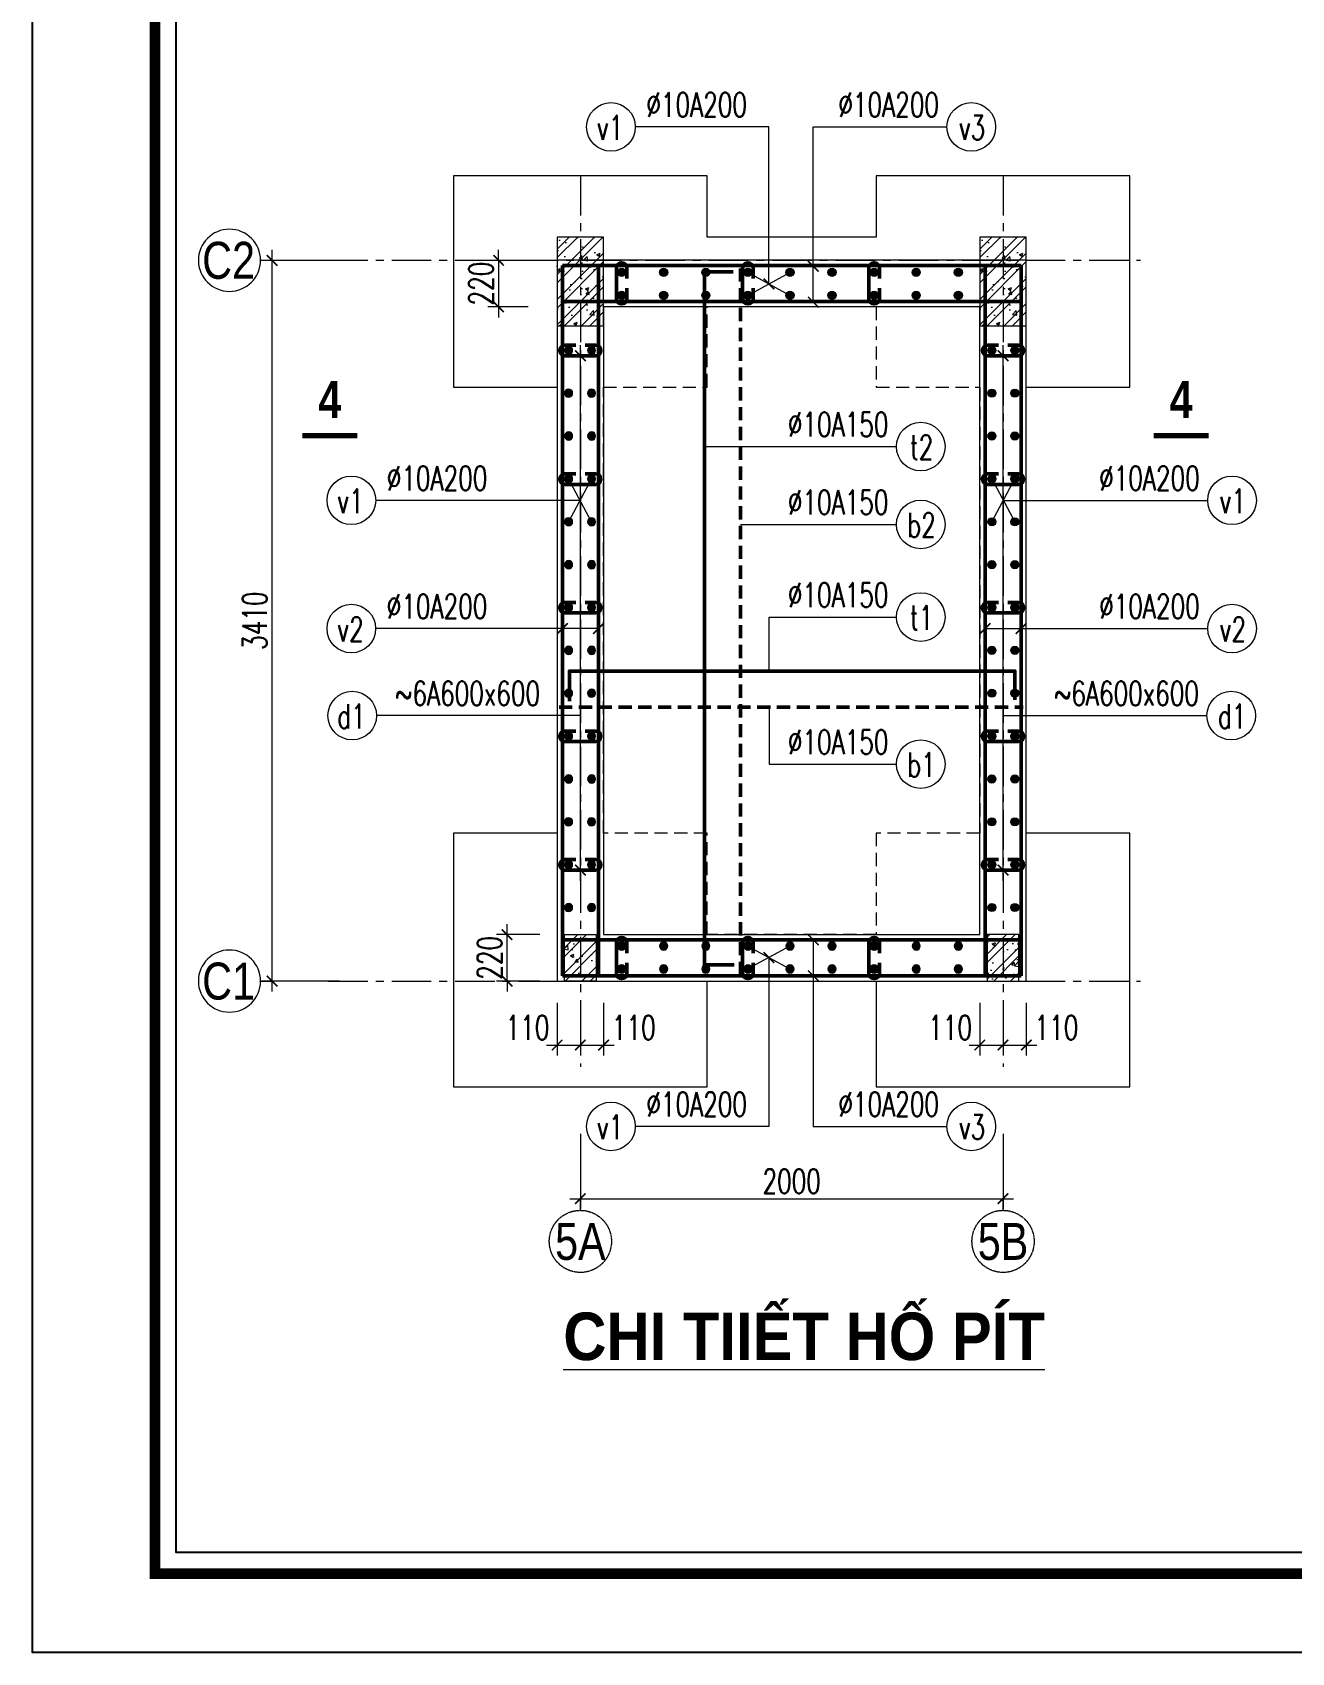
# Model space of a CAD drawing. Header units: millimetres. Extents: x 61738 to 439738, y 60858 to 151243.
# Drawn here: x 61738 to 73655, y 84100 to 99431 of the extents above; entities that cross this region are included whole.
import ezdxf
from ezdxf.enums import TextEntityAlignment as Align

# ---------------------------------------------------------------- set-up
doc = ezdxf.new("R2010")
doc.units = ezdxf.units.MM
doc.linetypes.add('CENTER', pattern=[2, 1.25, -0.25, 0.25, -0.25])
doc.linetypes.add('HIDDEN', pattern=[0.375, 0.25, -0.125])
for name, color, linetype, lineweight in [('1-THEP1', 1, 'Continuous', 50), ('10-TEXT', 4, 'Continuous', 15), ('2-THEP2', 6, 'Continuous', 50), ('3-THAY', 7, 'Continuous', 18), ('5-DUT', 2, 'HIDDEN', 15), ('6-TRUC', 8, 'CENTER', 9), ('7-HATCH', 8, 'Continuous', 13), ('8-DIM', 8, 'Continuous', 15), ('9-SO HIEU', 8, 'Continuous', 15), ('TEXT', 7, 'Continuous', 25)]:
    doc.layers.add(name, color=color, linetype=linetype, lineweight=lineweight)
for name, color, linetype in [('Khungbo', 32, 'Continuous'), ('KICHTHUOC', 8, 'Continuous'), ('TEXT-Ghi chu', 7, 'Continuous')]:
    doc.layers.add(name, color=color, linetype=linetype)
doc.styles.add('A3 - Text 3.5', font='VnArialH.TTF', dxfattribs={"width": 0.8, "height": 350})
doc.styles.add('A3 - Text 4.5', font='VnArialH-Bold.TTF', dxfattribs={"width": 0.9, "height": 450})
doc.styles.add('A3-Text 2.3', font='vnsimli.shx', dxfattribs={"width": 0.7, "height": 230, "bigfont": 'vn.shx'})
doc.styles.add('A3-Text 3.5', font='VnArialH-Bold.TTF', dxfattribs={"width": 0.8, "height": 350})
doc.styles.add('S1', font='vnsimli.shx', dxfattribs={"width": 0.75})
doc.styles.add('T2', font='VnArialH.TTF', dxfattribs={"width": 0.8})
doc.dimstyles.new('A3-1-100', dxfattribs={"dimtxt": 200, "dimasz": 120, "dimexe": 100, "dimexo": 0, "dimgap": 50, "dimtad": 1, "dimdec": 0, "dimdsep": 49, "dimtxsty": 'A3-Text 2.3', "dimblk": 'ARCHTICK', "dimcen": 10, "dimdle": 100, "dimclrd": 8, "dimclre": 8, "dimclrt": 2, "dimadec": 0, "dimazin": 2, "dimtfac": 1, "dimtdec": 0, "dimtix": 1, "dimtmove": 1, "dimatfit": 3, "dimldrblk": 'DOT', "dimfxl": 1, "dimtolj": 1, "dimtzin": 0, "dimlwd": -1, "dimlwe": -1, "dimarcsym": 0})
doc.dimstyles.new('A3-1-100x2', dxfattribs={"dimtxt": 200, "dimasz": 120, "dimexe": 100, "dimexo": 0, "dimgap": 50, "dimtad": 1, "dimdec": 0, "dimlfac": 0.5, "dimdsep": 49, "dimtxsty": 'A3-Text 2.3', "dimblk": 'ARCHTICK', "dimcen": 10, "dimdle": 100, "dimclrd": 8, "dimclre": 8, "dimclrt": 2, "dimadec": 0, "dimazin": 2, "dimtfac": 1, "dimtdec": 0, "dimtix": 1, "dimtmove": 1, "dimatfit": 3, "dimldrblk": 'DOT', "dimfxl": 1, "dimtolj": 1, "dimtzin": 0, "dimlwd": -1, "dimlwe": -1, "dimarcsym": 0})
pattern_1 = [(45, (-89081.71, 23688.5), (-119.32427, 119.32427), []), (45, (-89002.16, 23688.5), (-119.32427, 119.32427), []), (50, (-89081.71, 23688.5), (322.7671, -28.23846), [33.75, -371.25]), (355, (-89081.7, 23688.5), (-62.4381, 338.48646), [27, -297]), (100.4514, (-89054.82, 23686.15), (260.3292, 310.2478), [28.6831, -315.51395]), (46.1842, (-89081.7, 23778.5), (480.2585, -74.4836), [50.625, -556.875]), (96.6356, (-89041.7, 23772.3), (420.5982, 438.353), [43.0246, -473.2708]), (351.1842, (-89081.7, 23778.5), (420.5979, 438.3534), [40.5, -445.5]), (21, (-89036.71, 23756), (268.60817, -181.1785), [33.75, -371.25]), (326, (-89036.7, 23756), (109.4919, 326.3175), [27, -297]), (71.4514, (-89014.33, 23740.9), (378.1002, 145.1387), [28.6831, -315.51395]), (37.5, (-89081.71, 23688.5), (5.471935, 149.802234), [0, -293.4, 0, -301.5, 0, -298.125]), (7.5, (-89081.71, 23688.5), (118.38129, 177.48527), [0, -171.9, 0, -286.65, 0, -113.625]), (327.5, (-89182.06, 23688.5), (240.2201, -10.14969), [0, -112.5, 0, -351, 0, -465.75]), (317.5, (-89227.06, 23688.5), (262.43378, 45.04724), [0, -146.25, 0, -233.1, 0, -330.75])]

# ---------------------------------------------------------------- blocks, each defined once
blk = doc.blocks.new('CDS12')
at = {"layer": 'Defpoints'}
blk.add_lwpolyline([(91835, 363353), (49835, 363353), (49835, 393053), (91835, 393053)], close=True, dxfattribs=at)
at = {"layer": 'Khungbo', "color": 1, "const_width": 100}
blk.add_lwpolyline([(91094, 364100), (50996, 364100), (50996, 392312), (91094, 392312)], close=True, dxfattribs=at)
at = {"layer": 'Khungbo', "color": 1}
blk.add_lwpolyline([(90894, 364300), (51196, 364300), (51196, 392112), (90894, 392112)], close=True, dxfattribs=at)
blk = doc.blocks.new('DK THEP')
at = {"layer": '7-HATCH'}
h = blk.add_hatch(color=1, dxfattribs=at)
edge = h.paths.add_edge_path()
edge.add_arc((0, 0), 36.1, 0, 360)
at = {"layer": '7-HATCH', "color": 0}
blk.add_circle((0, 0), 36.1, dxfattribs=at)
blk = doc.blocks.new('_ArchTick')
at = {"color": 0, "linetype": 'ByBlock', "const_width": 0.15}
blk.add_lwpolyline([(-0.5, -0.5), (0.5, 0.5)], dxfattribs=at)
blk = doc.blocks.new('*D567')
at = {"layer": '8-DIM', "color": 8, "linetype": 'ByBlock', "ltscale": 500, "transparency": 16777216}
blk.add_line((70924, 91404), (70924, 96471), dxfattribs=at)
at = {"layer": '8-DIM', "color": 8, "ltscale": 500, "transparency": 16777216}
for p, q in [((70883, 96371), (71024, 96371)), ((70883, 91504), (71024, 91504))]:
    blk.add_line(p, q, dxfattribs=at)
at = {"layer": 'Defpoints', "color": 0, "ltscale": 500, "transparency": 16777216}
for p in [(70883, 96371), (70924, 96371), (70883, 91504)]:
    blk.add_point(p, dxfattribs=at)
at = {"layer": '8-DIM', "color": 8, "ltscale": 500, "transparency": 16777216, "xscale": 100, "yscale": 100, "zscale": 100}
for p, rotation in [((70924, 96371), 90), ((70924, 91504), 270)]:
    blk.add_blockref('_ArchTick', p, dxfattribs=dict(at, rotation=rotation))
blk = doc.blocks.new('*D568')
at = {"layer": '8-DIM', "color": 8, "linetype": 'ByBlock', "ltscale": 500, "transparency": 16777216}
blk.add_line((66924, 91404), (66924, 96471), dxfattribs=at)
at = {"layer": '8-DIM', "color": 8, "ltscale": 500, "transparency": 16777216}
for p, q in [((66966, 96371), (66824, 96371)), ((66966, 91504), (66824, 91504))]:
    blk.add_line(p, q, dxfattribs=at)
at = {"layer": 'Defpoints', "color": 0, "ltscale": 500, "transparency": 16777216}
for p in [(66924, 96371), (66966, 96371), (66966, 91504)]:
    blk.add_point(p, dxfattribs=at)
at = {"layer": '8-DIM', "color": 8, "ltscale": 500, "transparency": 16777216, "xscale": 100, "yscale": 100, "zscale": 100}
for p, rotation in [((66924, 96371), 90), ((66924, 91504), 270)]:
    blk.add_blockref('_ArchTick', p, dxfattribs=dict(at, rotation=rotation))
blk = doc.blocks.new('*D569')
at = {"layer": '8-DIM', "color": 8, "linetype": 'ByBlock', "ltscale": 500, "transparency": 16777216}
blk.add_line((64007, 90354), (64007, 97374), dxfattribs=at)
at = {"layer": '8-DIM', "color": 8, "ltscale": 500, "transparency": 16777216}
for p, q in [((64641, 97274), (63907, 97274)), ((64641, 90454), (63907, 90454))]:
    blk.add_line(p, q, dxfattribs=at)
at = {"layer": 'Defpoints', "color": 0, "ltscale": 500, "transparency": 16777216}
for p in [(64007, 97274), (64641, 97274), (64641, 90454)]:
    blk.add_point(p, dxfattribs=at)
at = {"layer": '8-DIM', "color": 8, "ltscale": 500, "transparency": 16777216, "xscale": 100, "yscale": 100, "zscale": 100}
for p, rotation in [((64007, 97274), 90), ((64007, 90454), 270)]:
    blk.add_blockref('_ArchTick', p, dxfattribs=dict(at, rotation=rotation))
at = {"layer": '8-DIM', "color": 2, "ltscale": 500, "transparency": 16777216, "insert": (63842, 93864), "char_height": 230, "attachment_point": 5, "rotation": 90, "style": 'A3-Text 2.3'}
blk.add_mtext('\\A1;3410', dxfattribs=at)
blk = doc.blocks.new('*D570')
at = {"layer": '8-DIM', "color": 8, "ltscale": 500, "transparency": 16777216}
for p, q in [((66924, 89010), (66924, 88295)), ((70924, 89010), (70924, 88295))]:
    blk.add_line(p, q, dxfattribs=at)
at = {"layer": '8-DIM', "color": 8, "linetype": 'ByBlock', "ltscale": 500, "transparency": 16777216}
blk.add_line((66824, 88395), (71024, 88395), dxfattribs=at)
at = {"layer": 'Defpoints', "color": 0, "ltscale": 500, "transparency": 16777216}
for p in [(66924, 89010), (70924, 89010), (70924, 88395)]:
    blk.add_point(p, dxfattribs=at)
at = {"layer": '8-DIM', "color": 8, "ltscale": 500, "transparency": 16777216, "xscale": 100, "yscale": 100, "zscale": 100, "rotation": 180}
blk.add_blockref('_ArchTick', (66924, 88395), dxfattribs=at)
at = {"layer": '8-DIM', "color": 8, "ltscale": 500, "transparency": 16777216, "xscale": 100, "yscale": 100, "zscale": 100}
blk.add_blockref('_ArchTick', (70924, 88395), dxfattribs=at)
at = {"layer": '8-DIM', "color": 2, "ltscale": 500, "transparency": 16777216, "insert": (68924, 88560), "char_height": 230, "attachment_point": 5, "style": 'A3-Text 2.3'}
blk.add_mtext('\\A1;2000', dxfattribs=at)
blk = doc.blocks.new('Truc X')
at = {"layer": '6-TRUC', "color": 2}
blk.add_line((0, 0), (0, 150), dxfattribs=at)
blk.add_circle((0, -400), 400, dxfattribs=at)
at = {"layer": '6-TRUC', "color": 2, "style": 'A3 - Text 3.5', "width": 0.8}
blk.add_attdef('1', text='', height=500, dxfattribs=at).set_placement((-13, -400), align=Align.MIDDLE_CENTER)
blk = doc.blocks.new('Truc Y')
at = {"layer": '10-TEXT', "color": 2}
blk.add_line((0, 0), (-150, 0), dxfattribs=at)
blk.add_circle((400, 0), 400, dxfattribs=at)
at = {"layer": '10-TEXT', "color": 2, "style": 'T2', "width": 0.8}
blk.add_attdef('A', text='', height=500, dxfattribs=at).set_placement((400, 13), align=Align.MIDDLE_CENTER)
blk = doc.blocks.new('Mat cat KC - Ngang')
at = {"layer": '10-TEXT', "color": 5, "const_width": 50}
blk.add_lwpolyline([(259, 0), (-259, 0)], dxfattribs=at)
at = {"layer": '10-TEXT', "color": 3, "ltscale": 500, "style": 'A3-Text 3.5', "width": 0.8}
blk.add_attdef('3', text='', height=350, dxfattribs=at).set_placement((0, 166), align=Align.CENTER)
blk = doc.blocks.new('*D787')
at = {"layer": '8-DIM', "color": 8, "ltscale": 400, "transparency": 16777216}
for p, q in [((66704, 90249), (66704, 89749)), ((66924, 90249), (66924, 89749))]:
    blk.add_line(p, q, dxfattribs=at)
at = {"layer": '8-DIM', "color": 8, "linetype": 'ByBlock', "ltscale": 400, "transparency": 16777216}
blk.add_line((66604, 89849), (67024, 89849), dxfattribs=at)
at = {"layer": 'Defpoints', "color": 0, "ltscale": 400, "transparency": 16777216}
for p in [(66704, 90249), (66924, 90249), (66924, 89849)]:
    blk.add_point(p, dxfattribs=at)
at = {"layer": '8-DIM', "color": 8, "ltscale": 400, "transparency": 16777216, "xscale": 100, "yscale": 100, "zscale": 100, "rotation": 180}
blk.add_blockref('_ArchTick', (66704, 89849), dxfattribs=at)
at = {"layer": '8-DIM', "color": 8, "ltscale": 400, "transparency": 16777216, "xscale": 100, "yscale": 100, "zscale": 100}
blk.add_blockref('_ArchTick', (66924, 89849), dxfattribs=at)
at = {"layer": '8-DIM', "color": 2, "ltscale": 400, "transparency": 16777216, "insert": (66424, 90014), "char_height": 230, "attachment_point": 5, "style": 'A3-Text 2.3'}
blk.add_mtext('\\A1;110', dxfattribs=at)
blk = doc.blocks.new('*D788')
at = {"layer": '8-DIM', "color": 8, "ltscale": 400, "transparency": 16777216}
for p, q in [((66924, 90249), (66924, 89749)), ((67144, 90249), (67144, 89749))]:
    blk.add_line(p, q, dxfattribs=at)
at = {"layer": '8-DIM', "color": 8, "linetype": 'ByBlock', "ltscale": 400, "transparency": 16777216}
blk.add_line((66824, 89849), (67244, 89849), dxfattribs=at)
at = {"layer": 'Defpoints', "color": 0, "ltscale": 400, "transparency": 16777216}
for p in [(66924, 90249), (67144, 90249), (67144, 89849)]:
    blk.add_point(p, dxfattribs=at)
at = {"layer": '8-DIM', "color": 8, "ltscale": 400, "transparency": 16777216, "xscale": 100, "yscale": 100, "zscale": 100, "rotation": 180}
blk.add_blockref('_ArchTick', (66924, 89849), dxfattribs=at)
at = {"layer": '8-DIM', "color": 8, "ltscale": 400, "transparency": 16777216, "xscale": 100, "yscale": 100, "zscale": 100}
blk.add_blockref('_ArchTick', (67144, 89849), dxfattribs=at)
at = {"layer": '8-DIM', "color": 2, "ltscale": 400, "transparency": 16777216, "insert": (67430, 90014), "char_height": 230, "attachment_point": 5, "style": 'A3-Text 2.3'}
blk.add_mtext('\\A1;110', dxfattribs=at)
blk = doc.blocks.new('*D789')
at = {"layer": '8-DIM', "color": 8, "ltscale": 400, "transparency": 16777216}
for p, q in [((70704, 90249), (70704, 89749)), ((70924, 90249), (70924, 89749))]:
    blk.add_line(p, q, dxfattribs=at)
at = {"layer": '8-DIM', "color": 8, "linetype": 'ByBlock', "ltscale": 400, "transparency": 16777216}
blk.add_line((70604, 89849), (71024, 89849), dxfattribs=at)
at = {"layer": 'Defpoints', "color": 0, "ltscale": 400, "transparency": 16777216}
for p in [(70704, 90249), (70924, 90249), (70924, 89849)]:
    blk.add_point(p, dxfattribs=at)
at = {"layer": '8-DIM', "color": 8, "ltscale": 400, "transparency": 16777216, "xscale": 100, "yscale": 100, "zscale": 100, "rotation": 180}
blk.add_blockref('_ArchTick', (70704, 89849), dxfattribs=at)
at = {"layer": '8-DIM', "color": 8, "ltscale": 400, "transparency": 16777216, "xscale": 100, "yscale": 100, "zscale": 100}
blk.add_blockref('_ArchTick', (70924, 89849), dxfattribs=at)
at = {"layer": '8-DIM', "color": 2, "ltscale": 400, "transparency": 16777216, "insert": (70424, 90014), "char_height": 230, "attachment_point": 5, "style": 'A3-Text 2.3'}
blk.add_mtext('\\A1;110', dxfattribs=at)
blk = doc.blocks.new('*D790')
at = {"layer": '8-DIM', "color": 8, "ltscale": 400, "transparency": 16777216}
for p, q in [((70924, 90249), (70924, 89749)), ((71144, 90249), (71144, 89749))]:
    blk.add_line(p, q, dxfattribs=at)
at = {"layer": '8-DIM', "color": 8, "linetype": 'ByBlock', "ltscale": 400, "transparency": 16777216}
blk.add_line((70824, 89849), (71244, 89849), dxfattribs=at)
at = {"layer": 'Defpoints', "color": 0, "ltscale": 400, "transparency": 16777216}
for p in [(70924, 90249), (71144, 90249), (71144, 89849)]:
    blk.add_point(p, dxfattribs=at)
at = {"layer": '8-DIM', "color": 8, "ltscale": 400, "transparency": 16777216, "xscale": 100, "yscale": 100, "zscale": 100, "rotation": 180}
blk.add_blockref('_ArchTick', (70924, 89849), dxfattribs=at)
at = {"layer": '8-DIM', "color": 8, "ltscale": 400, "transparency": 16777216, "xscale": 100, "yscale": 100, "zscale": 100}
blk.add_blockref('_ArchTick', (71144, 89849), dxfattribs=at)
at = {"layer": '8-DIM', "color": 2, "ltscale": 400, "transparency": 16777216, "insert": (71430, 90014), "char_height": 230, "attachment_point": 5, "style": 'A3-Text 2.3'}
blk.add_mtext('\\A1;110', dxfattribs=at)
blk = doc.blocks.new('*D791')
at = {"layer": '8-DIM', "color": 8, "linetype": 'ByBlock', "ltscale": 400, "transparency": 16777216}
for p, q in [((66150, 97274), (66150, 97374)), ((66150, 97274), (66150, 96834)), ((66150, 96834), (66150, 96734))]:
    blk.add_line(p, q, dxfattribs=at)
at = {"layer": '8-DIM', "color": 8, "ltscale": 400, "transparency": 16777216}
for p, q in [((66430, 97274), (66050, 97274)), ((66430, 96834), (66050, 96834))]:
    blk.add_line(p, q, dxfattribs=at)
at = {"layer": 'Defpoints', "color": 0, "ltscale": 400, "transparency": 16777216}
for p in [(66430, 97274), (66150, 96834), (66430, 96834)]:
    blk.add_point(p, dxfattribs=at)
at = {"layer": '8-DIM', "color": 8, "ltscale": 400, "transparency": 16777216, "xscale": 100, "yscale": 100, "zscale": 100}
for p, rotation in [((66150, 97274), 270), ((66150, 96834), 90)]:
    blk.add_blockref('_ArchTick', p, dxfattribs=dict(at, rotation=rotation))
at = {"layer": '8-DIM', "color": 2, "ltscale": 400, "transparency": 16777216, "insert": (65985, 97054), "char_height": 230, "attachment_point": 5, "rotation": 90, "style": 'A3-Text 2.3'}
blk.add_mtext('\\A1;220', dxfattribs=at)
blk = doc.blocks.new('*D792')
at = {"layer": '8-DIM', "color": 8, "linetype": 'ByBlock', "ltscale": 400, "transparency": 16777216}
for p, q in [((66230, 90894), (66230, 90994)), ((66230, 90454), (66230, 90894)), ((66230, 90454), (66230, 90354))]:
    blk.add_line(p, q, dxfattribs=at)
at = {"layer": '8-DIM', "color": 8, "ltscale": 400, "transparency": 16777216}
for p, q in [((66540, 90894), (66130, 90894)), ((66540, 90454), (66130, 90454))]:
    blk.add_line(p, q, dxfattribs=at)
at = {"layer": 'Defpoints', "color": 0, "ltscale": 400, "transparency": 16777216}
for p in [(66230, 90894), (66540, 90894), (66540, 90454)]:
    blk.add_point(p, dxfattribs=at)
at = {"layer": '8-DIM', "color": 8, "ltscale": 400, "transparency": 16777216, "xscale": 100, "yscale": 100, "zscale": 100}
for p, rotation in [((66230, 90894), 270), ((66230, 90454), 90)]:
    blk.add_blockref('_ArchTick', p, dxfattribs=dict(at, rotation=rotation))
at = {"layer": '8-DIM', "color": 2, "ltscale": 400, "transparency": 16777216, "insert": (66065, 90674), "char_height": 230, "attachment_point": 5, "rotation": 90, "style": 'A3-Text 2.3'}
blk.add_mtext('\\A1;220', dxfattribs=at)

msp = doc.modelspace()

# ---------------------------------------------------------------- hatches: boundary and pattern name
at = {"layer": '7-HATCH', "ltscale": 500}
h = msp.add_hatch(dxfattribs=at)
h.set_pattern_fill('BT', color=256, scale=45, pattern_type=2)
h.set_pattern_definition(pattern_1)
h.paths.add_polyline_path([(66704.4, 96654.3), (67144.4, 96654.3), (67144.4, 97494.3), (66704.4, 97494.3)])
h = msp.add_hatch(dxfattribs=at)
h.set_pattern_fill('BT', color=256, scale=45, pattern_type=2)
h.set_pattern_definition([(45, (-85081.71, 23688.5), (-119.32427, 119.32427), []), (45, (-85002.16, 23688.5), (-119.32427, 119.32427), []), (50, (-85081.71, 23688.5), (322.7671, -28.23846), [33.75, -371.25]), (355, (-85081.7, 23688.5), (-62.4381, 338.48646), [27, -297]), (100.4514, (-85054.82, 23686.15), (260.3292, 310.2478), [28.6831, -315.51395]), (46.1842, (-85081.7, 23778.5), (480.2585, -74.4836), [50.625, -556.875]), (96.6356, (-85041.7, 23772.3), (420.5982, 438.353), [43.0246, -473.2708]), (351.1842, (-85081.7, 23778.5), (420.5979, 438.3534), [40.5, -445.5]), (21, (-85036.71, 23756), (268.60817, -181.1785), [33.75, -371.25]), (326, (-85036.7, 23756), (109.4919, 326.3175), [27, -297]), (71.4514, (-85014.33, 23740.9), (378.1002, 145.1387), [28.6831, -315.51395]), (37.5, (-85081.71, 23688.5), (5.471935, 149.802234), [0, -293.4, 0, -301.5, 0, -298.125]), (7.5, (-85081.71, 23688.5), (118.38129, 177.48527), [0, -171.9, 0, -286.65, 0, -113.625]), (327.5, (-85182.06, 23688.5), (240.2201, -10.14969), [0, -112.5, 0, -351, 0, -465.75]), (317.5, (-85227.06, 23688.5), (262.43378, 45.04724), [0, -146.25, 0, -233.1, 0, -330.75])])
h.paths.add_polyline_path([(70704.4, 96654.3), (71144.4, 96654.3), (71144.4, 97494.3), (70704.4, 97494.3)])
h = msp.add_hatch(dxfattribs=at)
h.set_pattern_fill('BT', color=256, scale=45, pattern_type=2)
h.set_pattern_definition(pattern_1)
h.paths.add_polyline_path([(66774.3, 90454.2), (67074.3, 90454.2), (67074.3, 90894.2), (66774.3, 90894.2)])
h = msp.add_hatch(dxfattribs=at)
h.set_pattern_fill('BT', color=256, scale=45, pattern_type=2)
h.set_pattern_definition(pattern_1)
h.paths.add_polyline_path([(71074.3, 90454.2), (71074.3, 90894.2), (70774.3, 90894.2), (70774.3, 90454.2)])

# ---------------------------------------------------------------- linework, layer by layer
at = {"layer": '1-THEP1', "ltscale": 500}
for p, q in [((71094.4, 97224.3), (66754.4, 97224.3)), ((66754.4, 97224.3), (66754.4, 90504.2)), ((67094.4, 97224.3), (67094.4, 90504.2)), ((70754.4, 90504.2), (70754.4, 97224.3)), ((71094.4, 90504.2), (71094.4, 97224.3)), ((71094.4, 96884.3), (66754.4, 96884.3)), ((66754.4, 90844.2), (71094.4, 90844.2)), ((66754.4, 90504.2), (71094.4, 90504.2))]:
    msp.add_line(p, q, dxfattribs=at)
at = {"layer": '1-THEP1', "linetype": 'HIDDEN', "ltscale": 500}
for points in [[(68439.1, 90510.6), (68439.1, 97245.3)], [(66722.3, 93045.7), (71116.1, 93045.7)]]:
    msp.add_lwpolyline(points, dxfattribs=at)
at = {"layer": '1-THEP1', "ltscale": 500}
for points in [[(68380.8, 90608.7), (68098.2, 90608.7), (68098.2, 97165.7), (68370.9, 97165.7)], [(66820.4, 93104.1), (66820.4, 93386.7), (71036.5, 93386.7), (71036.5, 93114)]]:
    msp.add_lwpolyline(points, dxfattribs=at)
at = {"layer": '2-THEP2', "ltscale": 500}
for points in [[(67364.6, 97100.7), (67364.6, 97200.7, 1), (67264.6, 97200.7), (67264.6, 96911.6, 1), (67364.6, 96911.6), (67364.6, 97011.6)], [(68559.6, 97100.7), (68559.6, 97200.7, 1), (68459.6, 97200.7), (68459.6, 96911.6, 1), (68559.6, 96911.6), (68559.6, 97011.6)], [(69754.5, 97100.7), (69754.5, 97200.7, 1), (69654.5, 97200.7), (69654.5, 96911.6, 1), (69754.5, 96911.6), (69754.5, 97011.6)], [(66968.8, 96470.8), (67068.8, 96470.8, -1), (67068.8, 96370.8), (66779.8, 96370.8, -1), (66779.8, 96470.8), (66879.8, 96470.8)], [(70879.8, 96470.8), (70779.8, 96470.8, 1), (70779.8, 96370.8), (71068.8, 96370.8, 1), (71068.8, 96470.8), (70968.8, 96470.8)], [(66968.8, 95254), (67068.8, 95254, -1), (67068.8, 95154), (66779.8, 95154, -1), (66779.8, 95254), (66879.8, 95254)], [(70879.8, 95254), (70779.8, 95254, 1), (70779.8, 95154), (71068.8, 95154, 1), (71068.8, 95254), (70968.8, 95254)], [(66968.8, 94037.2), (67068.8, 94037.2, -1), (67068.8, 93937.2), (66779.8, 93937.2, -1), (66779.8, 94037.2), (66879.8, 94037.2)], [(70879.8, 94037.2), (70779.8, 94037.2, 1), (70779.8, 93937.2), (71068.8, 93937.2, 1), (71068.8, 94037.2), (70968.8, 94037.2)], [(66968.8, 92820.4), (67068.8, 92820.4, -1), (67068.8, 92720.4), (66779.8, 92720.4, -1), (66779.8, 92820.4), (66879.8, 92820.4)], [(70879.8, 92820.4), (70779.8, 92820.4, 1), (70779.8, 92720.4), (71068.8, 92720.4, 1), (71068.8, 92820.4), (70968.8, 92820.4)], [(66968.8, 91603.6), (67068.8, 91603.6, -1), (67068.8, 91503.6), (66779.8, 91503.6, -1), (66779.8, 91603.6), (66879.8, 91603.6)], [(70879.8, 91603.6), (70779.8, 91603.6, 1), (70779.8, 91503.6), (71068.8, 91503.6, 1), (71068.8, 91603.6), (70968.8, 91603.6)], [(67364.6, 90627.8), (67364.6, 90527.8, -1), (67264.6, 90527.8), (67264.6, 90816.8, -1), (67364.6, 90816.8), (67364.6, 90716.8)], [(68559.6, 90627.8), (68559.6, 90527.8, -1), (68459.6, 90527.8), (68459.6, 90816.8, -1), (68559.6, 90816.8), (68559.6, 90716.8)], [(69754.5, 90627.8), (69754.5, 90527.8, -1), (69654.5, 90527.8), (69654.5, 90816.8, -1), (69754.5, 90816.8), (69754.5, 90716.8)]]:
    msp.add_lwpolyline(points, format="xyb", dxfattribs=at)
at = {"layer": '3-THAY', "ltscale": 100}
for points in [[(70704.4, 98074.3), (69724.4, 98074.3), (69724.4, 97494.3), (68124.3, 97494.3), (68124.3, 98074.3), (66704.4, 98074.3), (65724.3, 98074.3), (65724.3, 96074.3), (66704.4, 96074.3), (66704.4, 91854.2), (65724.3, 91854.2), (65724.3, 89454.2), (68124.3, 89454.2), (68124.3, 90454.2), (69724.3, 90454.2), (69724.3, 89454.2), (72124.3, 89454.2), (72124.3, 91854.2), (71144.4, 91854.2), (71144.4, 96074.3), (72124.4, 96074.3), (72124.4, 98074.3)], [(66704.4, 96654.3), (67144.4, 96654.3), (67144.4, 97494.3), (66704.4, 97494.3)], [(70704.4, 96654.3), (71144.4, 96654.3), (71144.4, 97494.3), (70704.4, 97494.3)], [(67074.3, 90454.2), (66774.3, 90454.2), (66774.3, 90894.2), (67074.3, 90894.2)], [(70774.3, 90454.2), (71074.3, 90454.2), (71074.3, 90894.2), (70774.3, 90894.2)]]:
    msp.add_lwpolyline(points, close=True, dxfattribs=at)
at = {"layer": '3-THAY', "ltscale": 500}
for points in [[(66704.4, 90454.2), (71144.4, 90454.2), (71144.4, 97274.3), (66704.4, 97274.3)], [(67144.4, 90894.2), (70704.4, 90894.2), (70704.4, 96834.3), (67144.4, 96834.3)]]:
    msp.add_lwpolyline(points, close=True, dxfattribs=at)
at = {"layer": '5-DUT', "ltscale": 500}
for points in [[(67142.6, 96074.3), (68124.3, 96074.3), (68124.3, 96834.3)], [(69724.4, 96834.3), (69724.4, 96074.3), (70704.4, 96074.3), (70704.4, 91854.2), (69724.3, 91854.2), (69724.3, 90894.2), (68124.3, 90894.2), (68124.3, 91854.2), (67144.3, 91854.2), (67144.3, 96074.3)]]:
    msp.add_lwpolyline(points, dxfattribs=at)
at = {"layer": '6-TRUC', "ltscale": 300}
for p, q in [((66924.3, 98074.3), (66924.3, 89642.5)), ((70924.3, 98074.3), (70924.3, 89642.5)), ((64538.5, 97274.3), (72223.5, 97274.3)), ((64538.5, 90454.2), (72223.5, 90454.2))]:
    msp.add_line(p, q, dxfattribs=at)
at = {"layer": '7-HATCH', "ltscale": 100}
for points in [[(67029.9, 94800.3), (66812.5, 95205.9)], [(70818.7, 94800.3), (71036, 95205.9)]]:
    msp.add_lwpolyline(points, dxfattribs=at)
at = {"layer": '7-HATCH', "ltscale": 500}
for points in [[(67029.9, 95205.9), (66812.5, 94800.3)], [(70818.7, 95205.9), (71036, 94800.3)]]:
    msp.add_lwpolyline(points, dxfattribs=at)
at = {"layer": '9-SO HIEU', "ltscale": 500}
for points in [[(68509.6, 96942.6), (68907.9, 97160)], [(68907.9, 96942.6), (68509.6, 97160)], [(68509.6, 90785.9), (68907.9, 90568.5)], [(68907.9, 90785.9), (68509.6, 90568.5)]]:
    msp.add_lwpolyline(points, dxfattribs=at)
at = {"layer": '9-SO HIEU'}
for centre in [(67213.8, 98536.9), (70623.6, 98536.9), (70145.8, 95511.8), (64757.3, 95003.1), (73091.4, 95003.1), (70145.8, 94774.7), (64757, 93789.8), (70145.8, 93898.8), (73091.7, 93789.8), (64765, 92966.2), (73083.7, 92966.2), (70145.8, 92506.8), (67213.8, 89078.5), (70623.6, 89078.5)]:
    msp.add_circle(centre, 230, dxfattribs=at)

# ---------------------------------------------------------------- block references
at = {"layer": '8-DIM'}
for p in [(64553, 95615.3), (72610, 95615.3)]:
    msp.add_blockref('Mat cat KC - Ngang', p, dxfattribs=at).add_auto_attribs({'3': '4'})
at = {"layer": 'KICHTHUOC'}
msp.add_blockref('CDS12', (11903.3, -279252.9), dxfattribs=at)
ref = msp.add_blockref('Truc Y', (63897.1, 97274.3), dxfattribs=dict(at, xscale=-0.7349999999496504, yscale=0.7349999999423744, zscale=0.7349999999511055))
ref.add_attrib('A', 'c2', dxfattribs={"layer": 'TEXT', "height": 350, "style": 'T2', "width": 0.8}).set_placement((63595.3, 97274.3), align=Align.MIDDLE_CENTER)
ref = msp.add_blockref('Truc Y', (63897.1, 90454.2), dxfattribs=dict(at, xscale=-0.7349999999496504, yscale=0.7349999999423744, zscale=0.7349999999511055))
ref.add_attrib('A', 'c1', dxfattribs={"layer": 'TEXT', "height": 350, "style": 'T2', "width": 0.8}).set_placement((63595.3, 90454.2), align=Align.MIDDLE_CENTER)
ref = msp.add_blockref('Truc X', (66924.3, 88284.9), dxfattribs=dict(at, xscale=0.7349999999496504, yscale=0.7349999999496504, zscale=0.7349999999496504))
ref.add_attrib('1', '5a', dxfattribs={"layer": 'TEXT', "color": 2, "height": 350, "style": 'A3 - Text 3.5', "width": 0.8}).set_placement((66924.3, 87990.9), align=Align.MIDDLE_CENTER)
ref = msp.add_blockref('Truc X', (70924.3, 88284.9), dxfattribs=dict(at, xscale=0.7349999999496504, yscale=0.7349999999496504, zscale=0.7349999999496504))
ref.add_attrib('1', '5b', dxfattribs={"layer": 'TEXT', "color": 2, "height": 350, "style": 'A3 - Text 3.5', "width": 0.8}).set_placement((70924.3, 87990.9), align=Align.MIDDLE_CENTER)
at = {"layer": 'TEXT-Ghi chu', "yscale": 1.067489280016162, "zscale": 1.067489280016162}
for p, xscale, rotation in [((67314.6, 97160), 1.067489280016162, 180), ((67712.9, 97160), 1.067489280016162, 180), ((68111.2, 97160), 1.067489280016162, 180), ((68509.6, 97160), 1.067489280016162, 180), ((68907.9, 97160), 1.067489280016162, 180), ((69306.2, 97160), 1.067489280016162, 180), ((69704.5, 97160), 1.067489280016162, 180), ((70102.8, 97160), 1.067489280016162, 180), ((70501.1, 97160), 1.067489280016162, 180), ((67314.6, 96942.6), 1.067489280016162, 180), ((67712.9, 96942.6), 1.067489280016162, 180), ((68111.2, 96942.6), 1.067489280016162, 180), ((68509.6, 96942.6), 1.067489280016162, 180), ((68907.9, 96942.6), 1.067489280016162, 180), ((69306.2, 96942.6), 1.067489280016162, 180), ((69704.5, 96942.6), 1.067489280016162, 180), ((70102.8, 96942.6), 1.067489280016162, 180), ((70501.1, 96942.6), 1.067489280016162, 180), ((66812.7, 96422.7), -1.067489280016162, 90), ((67030, 96422.7), -1.067489280016162, 90), ((70818.7, 96422.7), 1.067489280016162, 270), ((71036, 96422.7), 1.067489280016162, 270), ((66812.7, 96017.1), -1.067489280016162, 90), ((67030, 96017.1), -1.067489280016162, 90), ((70818.7, 96017.1), 1.067489280016162, 270), ((71036, 96017.1), 1.067489280016162, 270), ((66812.7, 95611.5), -1.067489280016162, 90), ((67030, 95611.5), -1.067489280016162, 90), ((70818.7, 95611.5), 1.067489280016162, 270), ((71036, 95611.5), 1.067489280016162, 270), ((66812.7, 95205.9), -1.067489280016162, 90), ((67030, 95205.9), -1.067489280016162, 90), ((70818.7, 95205.9), 1.067489280016162, 270), ((71036, 95205.9), 1.067489280016162, 270), ((66812.7, 94800.3), -1.067489280016162, 90), ((67030, 94800.3), -1.067489280016162, 90), ((70818.7, 94800.3), 1.067489280016162, 270), ((71036, 94800.3), 1.067489280016162, 270), ((66812.7, 94394.7), -1.067489280016162, 90), ((67030, 94394.7), -1.067489280016162, 90), ((70818.7, 94394.7), 1.067489280016162, 270), ((71036, 94394.7), 1.067489280016162, 270), ((66812.7, 93989.1), -1.067489280016162, 90), ((67030, 93989.1), -1.067489280016162, 90), ((70818.7, 93989.1), 1.067489280016162, 270), ((71036, 93989.1), 1.067489280016162, 270), ((66812.7, 93583.5), -1.067489280016162, 90), ((67030, 93583.5), -1.067489280016162, 90), ((70818.7, 93583.5), 1.067489280016162, 270), ((71036, 93583.5), 1.067489280016162, 270), ((66812.7, 93177.8), -1.067489280016162, 90), ((67030, 93177.8), -1.067489280016162, 90), ((70818.7, 93177.8), 1.067489280016162, 270), ((71036, 93177.8), 1.067489280016162, 270), ((66812.7, 92772.2), -1.067489280016162, 90), ((67030, 92772.2), -1.067489280016162, 90), ((70818.7, 92772.2), 1.067489280016162, 270), ((71036, 92772.2), 1.067489280016162, 270), ((66812.7, 92366.6), -1.067489280016162, 90), ((67030, 92366.6), -1.067489280016162, 90), ((70818.7, 92366.6), 1.067489280016162, 270), ((71036, 92366.6), 1.067489280016162, 270), ((66812.7, 91961), -1.067489280016162, 90), ((67030, 91961), -1.067489280016162, 90), ((70818.7, 91961), 1.067489280016162, 270), ((71036, 91961), 1.067489280016162, 270), ((66812.7, 91555.4), -1.067489280016162, 90), ((67030, 91555.4), -1.067489280016162, 90), ((70818.7, 91555.4), 1.067489280016162, 270), ((71036, 91555.4), 1.067489280016162, 270), ((66812.7, 91149.8), -1.067489280016162, 90), ((67030, 91149.8), -1.067489280016162, 90), ((70818.7, 91149.8), 1.067489280016162, 270), ((71036, 91149.8), 1.067489280016162, 270)]:
    msp.add_blockref('DK THEP', p, dxfattribs=dict(at, xscale=xscale, rotation=rotation))
at = {"layer": 'TEXT-Ghi chu', "xscale": -1.067489280016162, "yscale": 1.067489280016162, "zscale": 1.067489280016162}
for p in [(67314.6, 90785.9), (67712.9, 90785.9), (68111.2, 90785.9), (68509.6, 90785.9), (68907.9, 90785.9), (69306.2, 90785.9), (69704.5, 90785.9), (70102.8, 90785.9), (70501.1, 90785.9), (67314.6, 90568.5), (67712.9, 90568.5), (68111.2, 90568.5), (68509.6, 90568.5), (68907.9, 90568.5), (69306.2, 90568.5), (69704.5, 90568.5), (70102.8, 90568.5), (70501.1, 90568.5)]:
    msp.add_blockref('DK THEP', p, dxfattribs=at)

# ---------------------------------------------------------------- texts
at = {"layer": '10-TEXT', "style": 'S1', "width": 0.7}
for s, p in [('`10A200', (68500.8, 98631.6)), ('`10A200', (70318, 98631.6)), ('`10A150', (69840.2, 95606.4)), ('`10A200', (66044.3, 95097.7)), ('`10A200', (72785.8, 95097.7)), ('`10A150', (69840.2, 94869.4)), ('`10A150', (69840.2, 93993.4)), ('`10A200', (66044, 93884.4)), ('`10A200', (72786.1, 93884.4)), ('~6A600x600', (66542.6, 93060.9)), ('~6A600x600', (72778.1, 93060.9)), ('`10A150', (69840.2, 92601.4)), ('`10A200', (68500.8, 89173.1)), ('`10A200', (70318, 89173.1))]:
    msp.add_text(s, height=230, dxfattribs=at).set_placement(p, align=Align.RIGHT)
at = {"layer": '10-TEXT'}
for s, height, style, width, p in [('v1', 230, 'S1', 0.7, (67206.1, 98415.6)), ('v3', 230, 'S1', 0.7, (70631.3, 98415.6)), ('t2', 230, 'S1', 0.7, (70153.5, 95390.5)), ('v1', 230, 'S1', 0.7, (64749.6, 94881.8)), ('v1', 230, 'S1', 0.7, (73099.1, 94881.8)), ('b2', 230, 'S1', 0.7, (70153.5, 94653.4)), ('t1', 230, 'S1', 0.7, (70153.5, 93777.5)), ('v2', 230, 'S1', 0.7, (64749.3, 93668.4)), ('v2', 230, 'S1', 0.7, (73099.4, 93668.4)), ('d1', 230, 'S1', 0.7, (64757.3, 92844.9)), ('d1', 230, 'S1', 0.7, (73091.4, 92844.9)), ('b1', 230, 'S1', 0.7, (70153.5, 92385.5)), ('v1', 230, 'S1', 0.7, (67206.1, 88957.1)), ('v3', 230, 'S1', 0.7, (70631.3, 88957.1)), ('%%Uchi tiiÕt hè pÝt', 450, 'A3 - Text 4.5', 0.9, (69041.1, 86867.5))]:
    msp.add_text(s, height=height, dxfattribs=dict(at, style=style, width=width)).set_placement(p, align=Align.CENTER)

# ---------------------------------------------------------------- dimensions: what is measured, and where the dimension line sits
at = {"layer": '8-DIM', "ltscale": 500}
dim = msp.add_linear_dim(base=(64007.3, 97274.3), p1=(64640.7, 90454.2), p2=(64640.7, 97274.3), angle=90, dimstyle='A3-1-100x2', override={"dimasz": 100, "dimldrblk": 'ArchTick'}, dxfattribs=at)
dim.commit()
dim.dimension.update_dxf_attribs({"geometry": '*D569', "text_midpoint": (63842.3, 93864.2)})
at = {"layer": '8-DIM', "ltscale": 400}
for base, p1, p2, picture, middle in [((66150, 96834.3), (66430, 97274.3), (66430, 96834.3), '*D791', (65985, 97054.3)), ((66230, 90894.2), (66540, 90454.2), (66540, 90894.2), '*D792', (66065, 90674.2))]:
    dim = msp.add_linear_dim(base=base, p1=p1, p2=p2, angle=90, dimstyle='A3-1-100x2', override={"dimasz": 100, "dimldrblk": 'ArchTick'}, dxfattribs=at)
    dim.commit()
    dim.dimension.update_dxf_attribs({"geometry": picture, "text_midpoint": middle})
at = {"layer": '8-DIM', "ltscale": 500}
for base, p1, p2, picture, middle in [((66924.4, 96370.8), (66965.9, 91503.6), (66965.9, 96370.8), '*D568', (66924.4, 93937.2)), ((70924.3, 96370.8), (70882.8, 91503.6), (70882.8, 96370.8), '*D567', (70924.3, 93937.2))]:
    dim = msp.add_linear_dim(base=base, p1=p1, p2=p2, angle=90, text=' ', dimstyle='A3-1-100x2', override={"dimasz": 100, "dimldrblk": 'ArchTick'}, dxfattribs=at)
    dim.commit()
    dim.dimension.update_dxf_attribs({"geometry": picture, "text_midpoint": middle})
at = {"layer": '8-DIM', "ltscale": 400}
for base, p1, p2, picture, middle in [((66924.3, 89849.4), (66704.4, 90249.4), (66924.3, 90249.4), '*D787', (66424, 89849.4)), ((67144.4, 89849.4), (66924.3, 90249.4), (67144.4, 90249.4), '*D788', (67430, 89849.4)), ((70924.3, 89849.4), (70704.4, 90249.4), (70924.3, 90249.4), '*D789', (70424, 89849.4)), ((71144.4, 89849.4), (70924.3, 90249.4), (71144.4, 90249.4), '*D790', (71430, 89849.4))]:
    dim = msp.add_linear_dim(base=base, p1=p1, p2=p2, dimstyle='A3-1-100x2', override={"dimasz": 100, "dimldrblk": 'ArchTick'}, dxfattribs=at)
    dim.commit()
    dim.dimension.update_dxf_attribs({"geometry": picture, "text_midpoint": middle, "dimtype": 160})
at = {"layer": '8-DIM', "ltscale": 500}
dim = msp.add_linear_dim(base=(70924.3, 88395.2), p1=(66924.3, 89010.5), p2=(70924.3, 89010.5), dimstyle='A3-1-100x2', override={"dimasz": 100, "dimldrblk": 'ArchTick'}, dxfattribs=at)
dim.commit()
dim.dimension.update_dxf_attribs({"geometry": '*D570', "text_midpoint": (68924.3, 88560.2)})

# ---------------------------------------------------------------- leaders
at = {"layer": '9-SO HIEU', "ltscale": 500}
for points, override in [([(68708.7, 97051.3), (68708.7, 98536.9), (67443.8, 98536.9)], {"dimasz": 100, "dimgap": 50, "dimtad": 0, "dimldrblk": 'ArchTick'}), ([(69128.7, 97218.3), (69128.7, 98536.9), (70393.6, 98536.9)], {"dimasz": 100, "dimgap": 50, "dimtad": 0, "dimldrblk": 'ArchTick'}), ([(69128.7, 96878.3), (69128.7, 98536.9)], {"dimasz": 100, "dimgap": 50, "dimtad": 0, "dimldrblk": 'ArchTick'}), ([(66754.2, 93789.8), (66177.1, 93789.8)], {"dimasz": 100, "dimgap": 50, "dimtad": 0, "dimldrblk": 'ArchTick'}), ([(67094.2, 93789.8), (66501.9, 93789.8)], {"dimasz": 100, "dimtad": 0, "dimldrblk": 'ArchTick'}), ([(70754.4, 93789.8), (71346.7, 93789.8)], {"dimasz": 100, "dimtad": 0, "dimldrblk": 'ArchTick'}), ([(71094.4, 93789.8), (71671.5, 93789.8)], {"dimasz": 100, "dimgap": 50, "dimtad": 0, "dimldrblk": 'ArchTick'}), ([(69128.7, 90844.2), (69128.7, 89078.5), (70393.6, 89078.5)], {"dimasz": 100, "dimgap": 50, "dimtad": 0, "dimldrblk": 'ArchTick'}), ([(68708.7, 90677.2), (68708.7, 89078.5), (67443.8, 89078.5)], {"dimasz": 100, "dimgap": 50, "dimtad": 0, "dimldrblk": 'ArchTick'}), ([(69128.7, 90504.2), (69128.7, 89078.5)], {"dimasz": 100, "dimgap": 50, "dimtad": 0, "dimldrblk": 'ArchTick'})]:
    msp.add_leader(points, dimstyle='A3-1-100x2', override=override, dxfattribs=at)
at = {"layer": '9-SO HIEU', "ltscale": 100}
for points in [[(68098.2, 95511.8), (68712.1, 95511.8), (69915.8, 95511.8)], [(66921.4, 95003.1), (66331.7, 95003.1), (64987.3, 95003.1)], [(70927.3, 95003.1), (71517, 95003.1), (72861.4, 95003.1)], [(68439.1, 94774.7), (68712.1, 94774.7), (69915.8, 94774.7)], [(68712.1, 93386.7), (68712.1, 93898.8), (69915.8, 93898.8)], [(67094.4, 93789.8), (66331.4, 93789.8), (64987, 93789.8)], [(70754.4, 93789.8), (71517.3, 93789.8), (72861.7, 93789.8)], [(66924.4, 92966.2), (66898, 92966.2), (64995, 92966.2)], [(68712.1, 93045.7), (68712.1, 92506.8), (69915.8, 92506.8)], [(70924.3, 92966.2), (70950.7, 92966.2), (72853.7, 92966.2)]]:
    msp.add_leader(points, dimstyle='A3-1-100', override={"dimasz": 100, "dimgap": 1.2, "dimtad": 0, "dimldrblk": 'None'}, dxfattribs=at)

doc.saveas('drawing.dxf')
